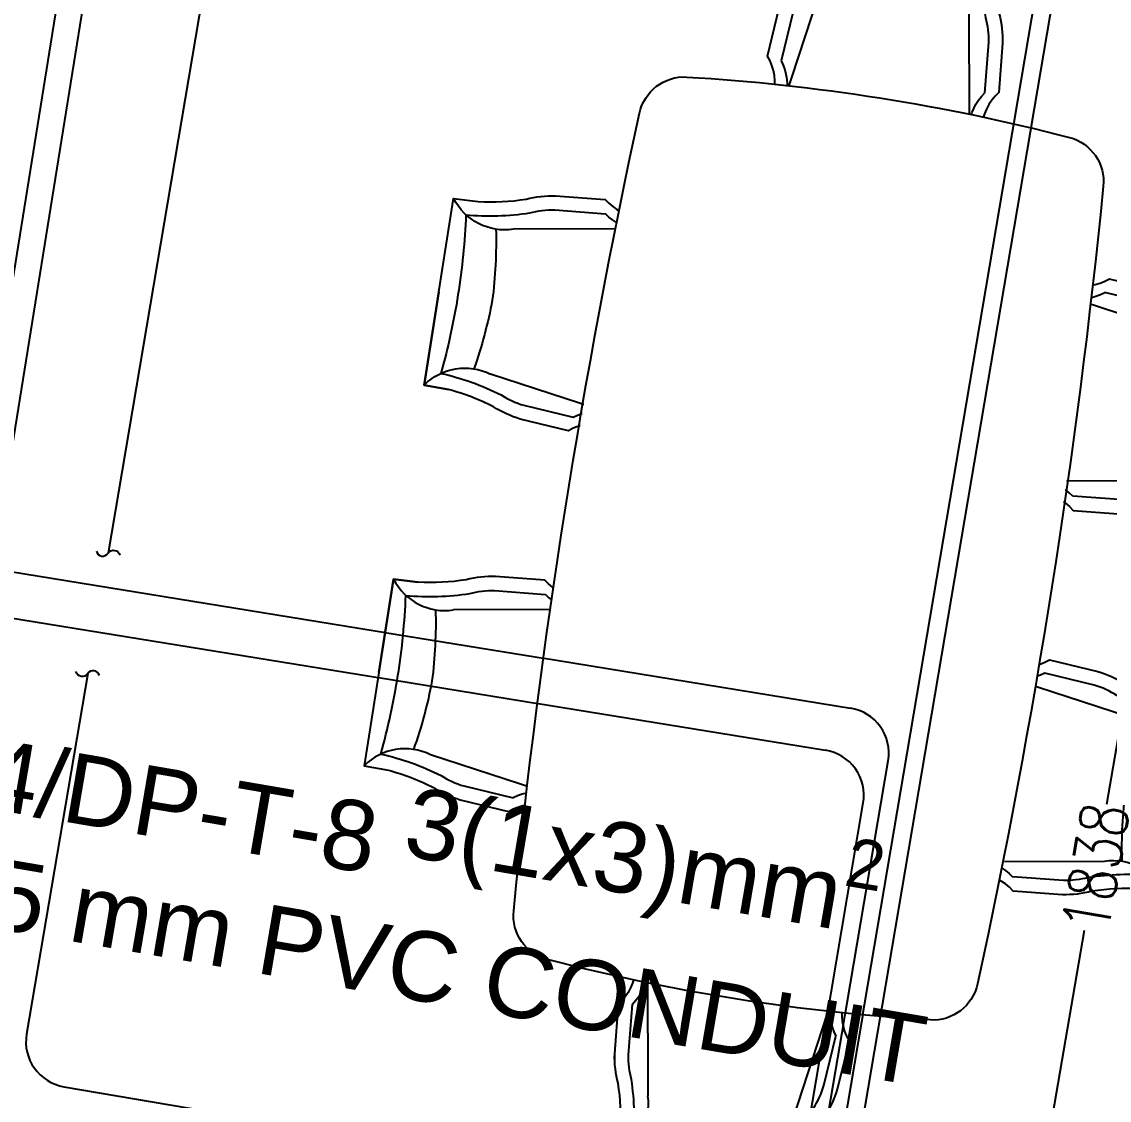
# Model space of a CAD drawing. Extents: x -678889171 to 586587, y -792238163 to 335485.
# Drawn here: x 43604 to 45988, y 40869 to 43233 of the extents above; entities that cross this region are included whole.
import ezdxf
from ezdxf import colors
from ezdxf.entities.mleader import LeaderData, LeaderLine
from ezdxf.math import Vec2, Vec3

# ---------------------------------------------------------------- set-up
doc = ezdxf.new("R2010")
doc.units = 0
doc.header["$MEASUREMENT"] = 0
doc.set_wipeout_variables(frame=1)
doc.layers.get('0').update_dxf_attribs({"color": 8})
doc.layers.get('Defpoints').update_dxf_attribs({"color": 252})
for name, color, linetype in [('1', 8, 'Continuous'), ('9TH-FURN$0$XR-A-TYP-7-8-9-10$0$I-FURN', 252, 'Continuous'), ('9TH-FURN$0$XR-A-TYP-7-8-9-10$0$I-FURN-CHAR', 252, 'Continuous'), ('9TH-FURN$0$XR-A-TYP-7-8-9-10$0$I-WIPEOUT', 252, 'Continuous'), ('E-CUT-LINE', 1, 'Continuous'), ('E-TEXT', 3, 'Continuous'), ('loop line emped', 1, 'Continuous'), ('XR-A-9TH-FLOOR$0$A-WALL', 252, 'Continuous'), ('XR-Typ29 7th to11Th$0$A-WALL', 252, 'Continuous')]:
    doc.layers.add(name, color=color, linetype=linetype)
doc.styles.get("Standard").update_dxf_attribs({"font": 'arial.ttf'})
doc.styles.add('Work$0$E-M.MODUL', font='romans.shx', dxfattribs={"width": 0.8})
doc.dimstyles.new('Work$0$S-DIM', dxfattribs={"dimscale": 500, "dimtxt": 0.2065, "dimasz": 0.104, "dimexe": 0, "dimexo": 0, "dimgap": 0, "dimtad": 0, "dimdec": 0, "dimzin": 0, "dimdsep": 46, "dimtxsty": 'Work$0$E-M.MODUL', "dimcen": 0.25, "dimclrd": 5, "dimclre": 5, "dimclrt": 1, "dimadec": 0, "dimazin": 0, "dimtfac": 1, "dimtdec": 0, "dimtofl": 0, "dimtmove": 0, "dimatfit": 3, "dimfxl": 1, "dimtolj": 1, "dimtzin": 0, "dimlwe": 13, "dimarcsym": 0})

# ---------------------------------------------------------------- blocks, each defined once
blk = doc.blocks.new('*D3084')
at = {"layer": '1', "color": 5, "lineweight": 13, "transparency": 16777216}
for p, q in [((46425.41206533413, 42230.84890969314), (46114.25301369568, 42284.68716929031)), ((46112.073087438, 40419.90145461118), (45800.91403579953, 40473.73971420834))]:
    blk.add_line(p, q, dxfattribs=at)
at = {"layer": '1', "color": 5, "lineweight": -2, "transparency": 16777216}
for p, q in [((46105.38744789163, 42233.44849500054), (45981.38984215349, 41516.802420339)), ((45809.77960160359, 40524.97838849812), (45933.77720734172, 41241.62446315967))]:
    blk.add_line(p, q, dxfattribs=at)
at = {"layer": '1', "color": 5, "transparency": 16777216}
for points in [[(46096.84766884333, 42234.92608930121), (46113.92722693992, 42231.97090069986), (46114.25301369568, 42284.68716929031)], [(45801.23982255529, 40526.4559827988), (45818.31938065188, 40523.50079419745), (45800.91403579953, 40473.73971420834)]]:
    blk.add_solid(points, dxfattribs=at)
at = {"layer": 'Defpoints', "color": 0, "transparency": 16777216}
for p in [(46425.41206533413, 42230.84890969314), (45800.91403579953, 40473.73971420834), (46112.073087438, 40419.90145461118)]:
    blk.add_point(p, dxfattribs=at)
at = {"layer": '1', "color": 1, "transparency": 16777216, "insert": (45957.58352474761, 41379.21344174932), "char_height": 103.25, "attachment_point": 5, "rotation": 80.18359414769083, "style": 'Work$0$E-M.MODUL'}
blk.add_mtext('\\A1;1838', dxfattribs=at)
blk = doc.blocks.new('CW_0.000')
blk.add_lwpolyline([(0, -25.98557292037257, 0.66), (0, 0, -0.66), (0, 25.98557292037257, 0.97)], format="xyb")
blk = doc.blocks.new('9TH-FURN$0$XR-A-TYP-7-8-9-10$0$A$C34E7157F')
blk.add_wipeout([(-205.79693687177982, 13.50405373497233), (-224.55581129353357, 21.550164534654982), (-231.687412327373, 39.394529179237), (-231.19179121615176, 48.9758313614156), (-230.2808380475428, 65.27204484918047), (-232.31429900197602, 99.03655853512373), (-235.20910897995591, 110.2589613737481), (-252.4620159829868, 144.67392966808347), (-256.6554553239548, 150.11074604225922), (-253.1225102264984, 193.36303547343465), (-249.03050638284472, 243.4596346891825), (-247.8006159807446, 258.5166407204342), (-240.54653864932123, 292.88172329505096), (-230.370184306377, 320.8762362791326), (-224.44956378395213, 340.45523851121106), (-216.67927809445885, 372.0394217457954), (-213.304572969399, 389.4462669138044), (-208.4183273230528, 424.35451662626144), (-208.05766877775216, 439.3579121918506), (-207.12380355789603, 478.2067055480129), (1.1112847039956004e-12, 478.2067055480129), (207.12380355791063, 478.2067055480129), (208.31400807380365, 428.6941974188587), (215.2614814396309, 378.96071459148357), (227.43799568748227, 330.2158257827871), (241.28138066312607, 290.3102476186723), (243.29931091868085, 282.5772316762685), (247.80061598075923, 258.5166407204342), (249.89890226825534, 232.82824667158798), (253.9909061119091, 182.73164745584103), (256.6554553239548, 150.11074604225922), (246.59201730705334, 135.77186785087707), (235.20910897851158, 110.25896137292699), (230.63188546124317, 88.50693015979033), (230.28083804475622, 65.2720448485399), (231.6652216716881, 38.322819877164875), (224.55581129354817, 21.550164534656346), (205.7969368843557, 13.50405373601592), (195.21696568748973, 12.14600473689228), (145.25021983291927, 6.712441152251188), (95.13553412717563, 2.87609117623623), (44.923951240994434, 0.6408621973867525), (-5.33338746344809, 0.009030834948305255), (-55.58529402088875, 0.9812406203204205), (-105.78058599877492, 3.5565013409670883), (-155.86813862747462, 7.732190049480096)]).dxf.layer = '9TH-FURN$0$XR-A-TYP-7-8-9-10$0$I-WIPEOUT'
for p, q in [((-204.4402448457258, 65.75077354536734), (-160.810069896339, 338.0922883567159)), ((204.4402448457258, 65.75077354536734), (160.810069896339, 338.0922883567159))]:
    blk.add_line(p, q)
for points in [[(-205.7969368717895, 13.50405373497233, 0.03277392954578988), (0, 0, 0.03277392954420455), (205.7969368843478, 13.50405373601552, 0.4289228992613923), (231.6551097877236, 40.68743782460706), (230.2808380448405, 65.272044847075, -0.1946997676659734), (256.6554553239548, 150.1107460422591), (247.8006159807555, 258.5166407204342, 0.07042959467157074), (230.37018430639, 320.8762362791326, -0.05247434942192868), (208.4183273230592, 424.3545166262611), (207.1238035579008, 478.2067055480129), (0, 478.2067055480129), (-207.1238035579008, 478.2067055480129), (-208.4183273230592, 424.3545166262611, -0.05247434942192868), (-230.37018430639, 320.8762362791326, 0.07042959467157074), (-247.8006159807555, 258.5166407204342), (-256.6554553239548, 150.1107460422591, -0.1946997676682859), (-230.2808380475471, 65.27204484918047), (-231.6551097877236, 40.68743782460706, 0.4289228992613923), (-205.7969368843478, 13.50405373601552)], [(-175.974576163193, 446.1108341003419, -0.05986536629552523), (-201.9161485730583, 308.4013043813898, 0.06899708767580696), (-216.8488621047727, 255.5592010332775), (-225.8565488925669, 144.4189896864514)], [(175.974576163193, 446.1108341003419, 0.05986536629552523), (201.9161485730583, 308.4013043813898, -0.06899708767580696), (216.8488621047727, 255.5592010332775), (225.8565488925669, 144.4189896864514)]]:
    blk.add_lwpolyline(points, format="xyb")
for points in [[(0, 478.2067055480129), (-207.1238035579008, 478.2067055480129), (-208.4183273230592, 424.3545166262611)], [(0, 478.2067055480129), (207.1238035579008, 478.2067055480129), (208.4183273230592, 424.3545166262611)], [(-216.8488621047727, 255.5592010332775), (-225.8565488925669, 144.4189896864514)], [(-216.8488621047727, 255.5592010332775), (-225.8565488925669, 144.4189896864514)], [(216.8488621047727, 255.5592010332775), (225.8565488925669, 144.4189896864514)], [(216.8488621047727, 255.5592010332775), (225.8565488925669, 144.4189896864514)]]:
    blk.add_lwpolyline(points)
for centre, radius, start, end in [((-280.6214150413143, 376.2011089450907), 125.7260539112138, 342.3555086732503, 54.22629644407665), ((280.6214150413143, 376.2011089450907), 125.7260539112138, 125.7737035567673, 197.644491326725), ((0, 1956.483570358241), 1520.589640201126, 263.3543916667844, 270), ((0, 1956.483570358241), 1520.589640201126, 270, 276.6456083332186), ((28.88103989844967, 1366.37172453383), 1007.080738347423, 259.4855044904816, 268.3566475503503), ((-28.88103989844967, 1366.37172453383), 1007.080738347423, 271.6433524496497, 280.5144955095279), ((-312.3775739138073, 78.61561971974152), 108.7012937811773, 353.2030885428325, 37.25472170167297), ((312.3775739138073, 78.61561971974152), 108.7012937811773, 142.7452782975942, 186.7969114571157), ((-218.3225418786024, 117.4378174852013), 53.5188628613991, 257.0887929861166, 285.0339134322036), ((218.3225418786024, 117.4378174852013), 53.5188628613991, 254.9660865677897, 282.9112070138834)]:
    blk.add_arc(centre, radius, start, end)
blk = doc.blocks.new('9TH-FURN$0$XR-A-TYP-7-8-9-10$0$A$C2F8B7E1C')
at = {"layer": '9TH-FURN$0$XR-A-TYP-7-8-9-10$0$I-FURN-CHAR'}
blk.add_blockref('9TH-FURN$0$XR-A-TYP-7-8-9-10$0$A$C34E7157F', (77.63520431001234, 409.7226460578395), dxfattribs=at)
at = {"layer": '9TH-FURN$0$XR-A-TYP-7-8-9-10$0$I-FURN-CHAR', "xscale": -1}
blk.add_blockref('9TH-FURN$0$XR-A-TYP-7-8-9-10$0$A$C34E7157F', (922.3350257286784, 409.7226460578395), dxfattribs=at)
for p, rotation in [((-409.3249873813775, -6.603841029573232e-09), 90), ((77.63520431001234, -409.7226460577212), 180)]:
    blk.add_blockref('9TH-FURN$0$XR-A-TYP-7-8-9-10$0$A$C34E7157F', p, dxfattribs=dict(at, rotation=rotation))
at = {"layer": '9TH-FURN$0$XR-A-TYP-7-8-9-10$0$I-FURN-CHAR'}
for p, rotation in [((1394.613588100723, -6.603841029573232e-09), 270), ((922.3350257286784, -409.7226460577212), 180)]:
    blk.add_blockref('9TH-FURN$0$XR-A-TYP-7-8-9-10$0$A$C34E7157F', p, dxfattribs=dict(at, rotation=rotation))
blk.add_wipeout([(-485.3345739368769, 433.29924270209904), (-483.30191797412095, 441.94254413847375), (-480.5105841976975, 450.3714708632451), (-476.9825790224939, 458.51957060899576), (-472.74571665914567, 466.32260510187143), (-467.8333998313885, 473.71905650553117), (-462.2843564344973, 480.6506124176176), (-456.1423342109495, 487.06262559511606), (-449.45575585044304, 492.9045447841986), (-442.2773372334015, 498.130313257971), (-434.6636718276698, 502.6987319201048), (-426.67478451495487, 506.5737841117152), (-418.37365836456064, 509.72491956075737), (-409.8257380852652, 512.1272952353274), (-401.09841407003313, 513.7619712020323), (-392.2604911012789, 514.6160599452905), (-118.53932416163747, 530.8591056731202), (155.54295667060592, 538.984196387215), (429.7456440486054, 538.984196387215), (1103.8279248809524, 530.859105673122), (1377.5490918205974, 514.6160599452924), (1386.3870147892496, 513.7619712021406), (1395.1143388043918, 512.1272952355521), (1403.6622590836082, 509.7249195611039), (1411.9633852339348, 506.57378411219133), (1419.952272546594, 502.69873192071555), (1427.5659379522813, 498.13031325872134), (1434.7443565692913, 492.90454478509173), (1441.4309349297791, 487.06262559615334), (1447.5729571533213, 480.65061241880085), (1453.1220005502196, 473.7190565068604), (1458.0343173779972, 466.3226051033457), (1462.2711797413785, 458.51957061061194), (1465.7991849166274, 450.371470865), (1468.5905186931084, 441.94254414036277), (1470.6231746559333, 433.2992427041172), (1471.881127680906, 424.50970891852876), (1483.4121405728572, 283.2570517590066), (1490.3356477834443, 141.70373155476364), (1492.644300359673, 1.1305019143037498e-09), (1490.3356477835143, -141.70373155249945), (1483.4121405729975, -283.25705175674466), (1471.8811276811148, -424.50970891627503), (1470.623174662338, -433.2992426966414), (1468.590518706147, -441.9425441282365), (1465.7991849366865, -450.3714708488294), (1462.2711797687896, -458.51957059103574), (1458.0343174130332, -466.3226050810292), (1453.1220005930938, -473.71905648249117), (1447.5729572041846, -480.6506123930824), (1441.4309349887196, -487.0626255697996), (1434.7443566363338, -492.904544758821), (1427.5659380273862, -498.13031323325276), (1419.9522726296582, -502.6987318967608), (1411.9633853247933, -506.57378409045054), (1403.662259182034, -509.7249195422594), (1395.1143389100966, -512.1272952202639), (1386.3870149018903, -513.7619711910406), (1377.5490919397744, -514.6160599389791), (1103.8279249763941, -530.8591056694604), (429.74564412024756, -538.9841963854979), (155.5429567184097, -538.9841963867382), (-118.5393241377065, -530.8591056731766), (-392.26049110122466, -514.6160599451723), (-401.0984140698791, -513.7619712020216), (-409.82573808502315, -512.1272952354338), (-418.3736583642412, -509.724919560987), (-426.6747845145689, -506.5737841120754), (-434.6636718272294, -502.69873192060027), (-442.2773372329189, -498.1303132586063), (-449.4557558499309, -492.90454478497645), (-456.1423342104203, -487.06262559603874), (-462.284356433964, -480.65061241868625), (-467.83339983086427, -473.7190565067456), (-472.7457166586435, -466.32260510323044), (-476.9825790220263, -458.51957061049666), (-480.5105841972767, -450.3714708648836), (-483.3019179737593, -441.94254414024635), (-485.3345739365861, -433.29924270399897), (-486.5925269615603, -424.5097089184103), (-498.12353985351086, -283.25705175888834), (-505.0470470640974, -141.70373155464586), (-507.3556996403267, -1.0145413398277014e-09), (-505.04704706416777, 141.7037315526145), (-498.12353985365115, 283.257051756862), (-486.592526961769, 424.50970891639145)]).dxf.layer = '9TH-FURN$0$XR-A-TYP-7-8-9-10$0$I-WIPEOUT'
blk.add_lwpolyline([(-486.5925269617692, 424.5097089163912, 0.04891094889587716), (-486.5925269615603, -424.5097089184106, 0.3710243504159456), (-392.2604911012247, -514.6160599451723, 0.02868550413582733), (1377.549091939774, -514.6160599389792, 0.3710243504159454), (1471.881127681115, -424.5097089162754, 0.04891094889587738), (1471.881127680906, 424.5097089185289, 0.3710243504159456), (1377.549091820597, 514.6160599452924, 0.02868550413526322), (-392.2604911012791, 514.6160599452905, 0.3710243504159456)], format="xyb", close=True)
blk = doc.blocks.new('XR-Typ29 7th to11Th')
at = {"layer": 'XR-Typ29 7th to11Th$0$A-WALL'}
blk.add_line((46611.60427019005, 30556.99326550734), (46033.03782675845, 26968.9750501535), dxfattribs=at)

msp = doc.modelspace()

# ---------------------------------------------------------------- block references
at = {"layer": '9TH-FURN$0$XR-A-TYP-7-8-9-10$0$I-FURN', "extrusion": (-1.482798709112497e-08, 2.323803696193461e-09, 1), "xscale": -1, "rotation": 261.0356221367751}
msp.add_blockref('9TH-FURN$0$XR-A-TYP-7-8-9-10$0$A$C2F8B7E1C', (45251.6531097295, 41591.60804488865, -0.0004962080096467773), dxfattribs=at)

# ---------------------------------------------------------------- next in the draw order: block references
at = {"layer": 'XR-A-9TH-FLOOR$0$A-WALL'}
msp.add_blockref('XR-Typ29 7th to11Th', (-2800.434649049275, 13522.11598560929), dxfattribs=at)

# ---------------------------------------------------------------- next in the draw order: linework, layer by layer
at = {"color": 240, "true_color": 0xed1f24}
for p, q in [((45029.96684849536, 49363.92141562764, 5.327278467784358e-05), (43793.02540182878, 42067.97479135739, 4.065433730862775e-05)), ((44966.82141940689, 38219.64929363215), (46111.81252369491, 44973.23815966951, 2.994329330419099e-05)), ((41000.76884734197, 42446.74096750047), (45420.52871534546, 41728.45619612757, -1.270492616734561e-07)), ((40715.38101944022, 42391.80927700039), (45365.81072510011, 41636.03680571801)), ((43748.28620355841, 41804.08614612459, 4.019793800190493e-05), (43614.31168309425, 41013.8539544938, 3.88312197632623e-05)), ((44928.86787221339, 38226.11290372549), (45503.08060076591, 41613.0358900839, -1.442220797013725e-05)), ((44890.91432502001, 38232.57651381887), (45448.36261052056, 41520.61649967434, -2.094906587622556e-06)), ((43696.17826490043, 40898.5474663649, 3.275699205840601e-05), (45160.32017612888, 40650.14806917653, 1.573537351619043e-05))]:
    msp.add_line(p, q, dxfattribs=at)
for centre in [(45404.4875028173, 41629.75118358703, 0.00116828585794405), (45349.76951257195, 41537.33179317748, -2.098419625913694e-06)]:
    msp.add_arc(centre, 100, 350.3776742561371, 80.76918175210962, dxfattribs=at)
at = {"color": 240, "true_color": 0xed1f24, "extrusion": (1.0511535017491e-08, -4.079673057423455e-09, 1)}
msp.add_arc((43712.90478104289, 40997.13866099066, 0.0003252181978341566), 100, 170.3776742561372, 260.3711523378126, dxfattribs=at)
at = {"layer": '1', "color": 4}
msp.add_line((43552.31861995457, 42112.4878442043, -2.781507339835816e-05), (44099.61331979014, 45506.57226532268, -0.0001175253643044272), dxfattribs=at)
at = {"layer": 'loop line emped', "color": 3}
msp.add_line((45004.77976211702, 38213.21390563343), (46498.73658613497, 47025.13404653408, 3.906933167917639e-05), dxfattribs=at)

# ---------------------------------------------------------------- next in the draw order: block references
at = {"layer": 'E-CUT-LINE'}
for p, rotation in [((43793.02540182878, 42067.97479135739, 4.065433730862775e-05), 260.3776742561538), ((43748.28620355841, 41804.08614612459, 4.019793800190492e-05), 80.37767425615382)]:
    msp.add_blockref('CW_0.000', p, dxfattribs=dict(at, rotation=rotation))

# ---------------------------------------------------------------- next in the draw order: dimensions: what is measured, and where the dimension line sits
at = {"layer": '1', "color": 2}
dim = msp.add_aligned_dim(p1=(46425.41206533412, 42230.84890969314), p2=(46112.07308743798, 40419.90145461118), distance=-315.7823833164115, dimstyle='Work$0$S-DIM', dxfattribs=at)
dim.commit()
dim.dimension.update_dxf_attribs({"geometry": '*D3084', "text_midpoint": (45957.58352474761, 41379.21344174932)})

# ---------------------------------------------------------------- next in the draw order: leaders
at = {"layer": 'E-TEXT', "color": 30}
ml = msp.add_multileader_mtext('Standard', dxfattribs=at)
ml.set_content('\\C30;CT{\\fArial|b0|i0|c178|p34;4}/DP-T-8 {\\A1;3(1x3)mm\\H0.7x;\\S2^ ;\\H1.42857x; \\P∅ 25 mm PVC CONDUIT}', color=3)
ml.set_leader_properties(color=30)
ml.build(insert=Vec2(0, 0))
ml.multileader.update_dxf_attribs({"text_right_attachment_type": 6, "dogleg_length": 0.2763936738358556, "arrow_head_size": 153.5520410199195, "scale": 2})
ctx = ml.context
ctx.base_point, ctx.scale, ctx.char_height, ctx.arrow_head_size, ctx.landing_gap_size, ctx.plane_origin, ctx.plane_x_axis, ctx.plane_y_axis = Vec3(43255.60284855647, 41735.88863193071, 6.911101071910344e-06), 2, 153.5520410199195, 153.5520410199195, 3.071040820398391, Vec3(40862.7118048624, 51801.46254218731, 3.848015506343808e-05), Vec3(0.9856555294567461, -0.1687695981252006, 3.477911888746864e-09), Vec3(0.1687695981252006, 0.9856555294567461, 4.799668914001103e-09)
ctx.right_attachment = 6
notes = []
notes.append((ctx, [(0, (1, 1, 0), (43255.05799065063, 41735.98192562922, 6.909178526221928e-06), (0.9856555294567461, -0.1687695981252006, 3.477911888746864e-09), 0.5527873476717114, [(1, [(42500.68159976069, 41148.99525158087, 1.279697835524981e-06)], 0, [])])]))
ctx.mtext.insert, ctx.mtext.text_direction, ctx.mtext.rotation, ctx.mtext.width, ctx.mtext.flow_direction, ctx.mtext.extrusion = Vec3(43272.10877476633, 41814.09061121941, 7.305111815606013e-06), Vec3(0.9856555294567461, -0.1687695981252006, 3.477911888746863e-09), 6.113604080006546, 2972.747245633344, 5, Vec3(-4.238061277856671e-09, -4.143854412868104e-09, 1)
for ctx, leaders in notes:
    for number, flags, end, landing, length, lines in leaders:
        leader = LeaderData()
        leader.index, (leader.has_last_leader_line, leader.has_dogleg_vector, leader.attachment_direction) = number, flags
        leader.last_leader_point, leader.dogleg_vector, leader.dogleg_length = Vec3(end), Vec3(landing), length
        for number, points, colour, breaks in lines:
            line = LeaderLine()
            line.index, line.vertices, line.color, line.breaks = number, Vec3.list(points), colors.encode_raw_color(colour), breaks
            leader.lines.append(line)
        ctx.leaders.append(leader)

doc.saveas('drawing.dxf')
